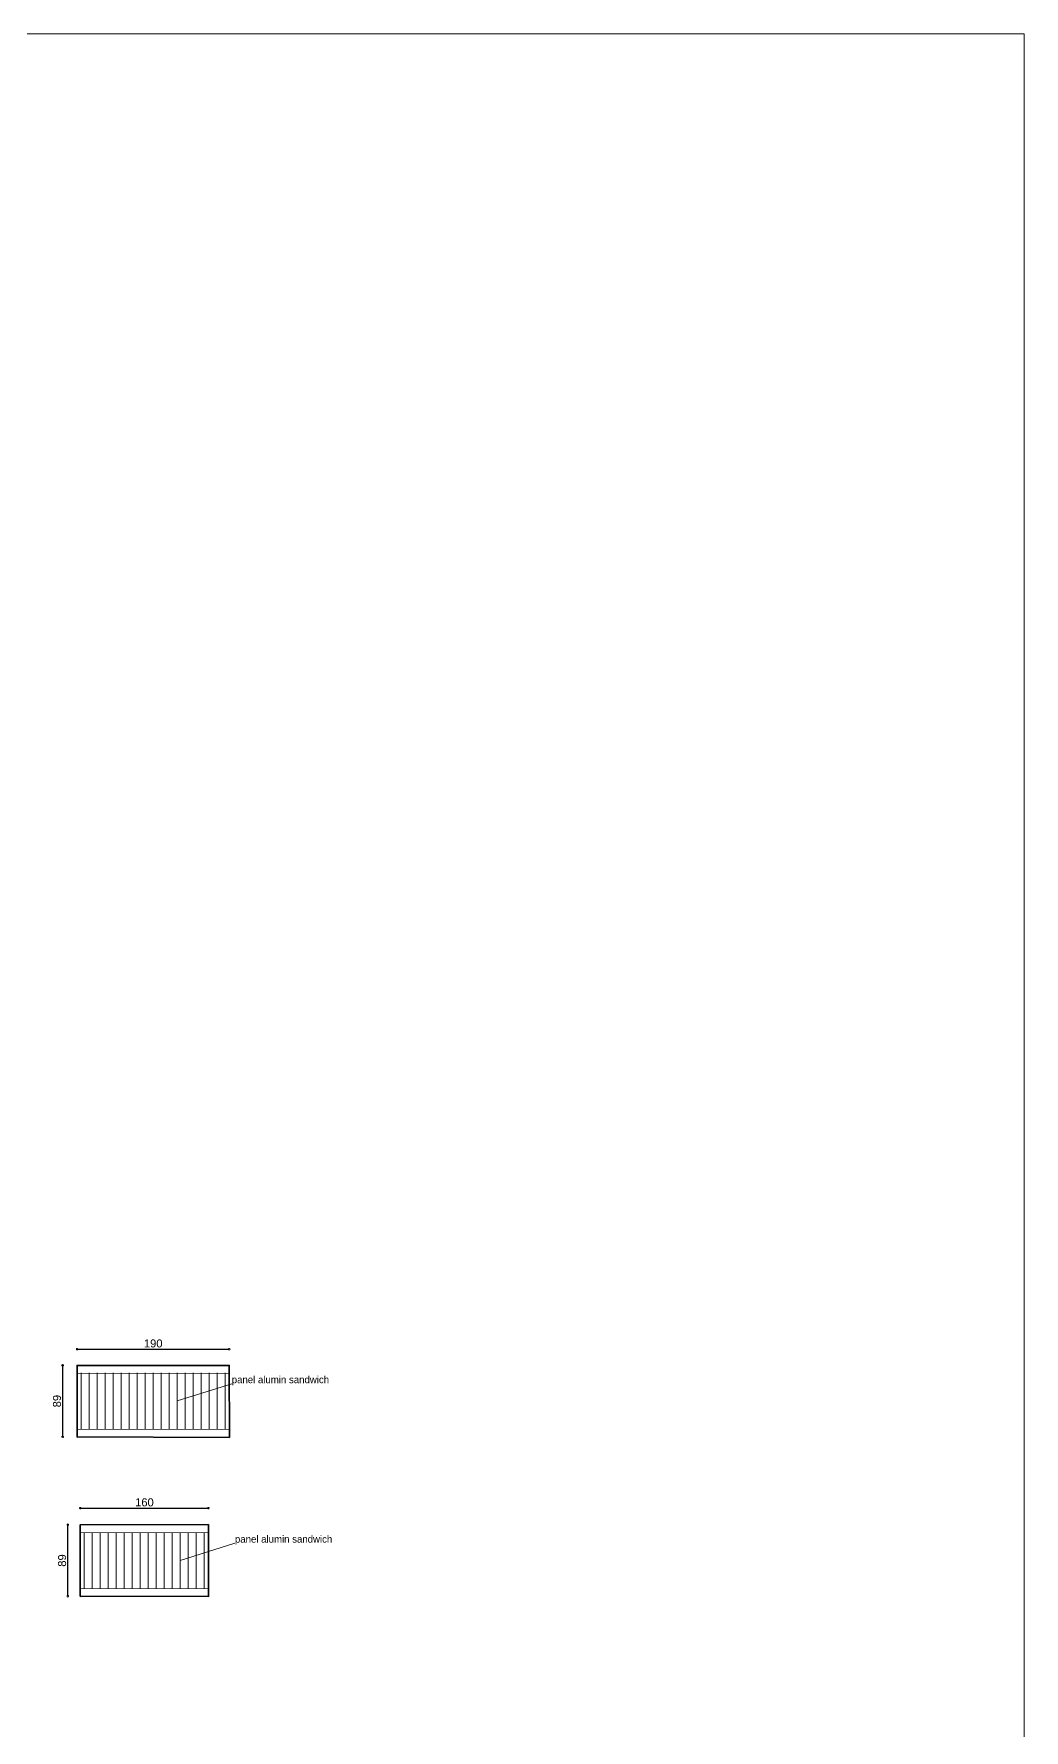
# Model space of a CAD drawing. Header units: inches. Extents: x 0 to 255999, y -6864 to -1377.
# Drawn here: x 46522 to 47760, y -5119 to -2999 of the extents above; entities that cross this region are included whole.
import ezdxf

# ---------------------------------------------------------------- set-up
doc = ezdxf.new("R2010")
doc.units = ezdxf.units.IN
doc.header["$MEASUREMENT"] = 0
for name, color, linetype, lineweight in [('DIMENSIO', 251, 'Continuous', 0), ('mobilie', 252, 'Continuous', 18), ('mure', 7, 'Continuous', 35)]:
    doc.layers.add(name, color=color, linetype=linetype, lineweight=lineweight)
doc.styles.get("Standard").update_dxf_attribs({"font": 'arial.ttf'})
doc.dimstyles.new('ISO-25', dxfattribs={"dimtxt": 10, "dimasz": 5, "dimexe": 1.25, "dimexo": 0.625, "dimgap": 2, "dimtad": 1, "dimdec": 0, "dimtxsty": 'Standard', "dimblk": 'DOTSMALL', "dimcen": 2.5, "dimadec": 0, "dimazin": 0, "dimtfac": 1, "dimtdec": 0, "dimtix": 1, "dimtmove": 0, "dimatfit": 3, "dimldrblk": 'DOTSMALL', "dimfxl": 1, "dimfxlon": 1, "dimarcsym": 0})

# ---------------------------------------------------------------- blocks, each defined once
blk = doc.blocks.new('_DotSmall')
at = {"color": 0, "linetype": 'ByBlock', "const_width": 0.5}
blk.add_lwpolyline([(-0.0625, 0, 1), (0.0625, 0, 1)], format="xyb", close=True, dxfattribs=at)
blk = doc.blocks.new('*D1547')
at = {"layer": 'Defpoints', "color": 0, "transparency": 16777216}
for p in [(46740.2, -4841.3), (46579.9, -4862.1), (46740.2, -4862.1)]:
    blk.add_point(p, dxfattribs=at)
at = {"layer": 'mobilie', "color": 0, "lineweight": -2, "transparency": 16777216}
for p, q in [((46579.9, -4842.3), (46579.9, -4840.1)), ((46579.9, -4841.3), (46740.2, -4841.3)), ((46740.2, -4842.3), (46740.2, -4840.1))]:
    blk.add_line(p, q, dxfattribs=at)
at = {"layer": 'mobilie', "color": 0, "lineweight": -2, "transparency": 16777216, "xscale": 5, "yscale": 5, "zscale": 5, "rotation": 180}
blk.add_blockref('_DotSmall', (46579.9, -4841.3), dxfattribs=at)
at = {"layer": 'mobilie', "color": 0, "lineweight": -2, "transparency": 16777216, "xscale": 5, "yscale": 5, "zscale": 5}
blk.add_blockref('_DotSmall', (46740.2, -4841.3), dxfattribs=at)
at = {"layer": 'mobilie', "color": 0, "transparency": 16777216, "insert": (46660.1, -4834.2), "char_height": 10, "attachment_point": 5}
blk.add_mtext('160', dxfattribs=at)
blk = doc.blocks.new('*D1548')
at = {"layer": 'Defpoints', "color": 0, "transparency": 16777216}
for p in [(46564.4, -4862.1), (46579.7, -4862.1), (46579.9, -4951.5)]:
    blk.add_point(p, dxfattribs=at)
at = {"layer": 'mobilie', "color": 0, "lineweight": -2, "transparency": 16777216}
for p, q in [((46565.4, -4862.1), (46563.1, -4862.1)), ((46564.4, -4951.5), (46564.4, -4862.1)), ((46565.4, -4951.5), (46563.1, -4951.5))]:
    blk.add_line(p, q, dxfattribs=at)
at = {"layer": 'mobilie', "color": 0, "lineweight": -2, "transparency": 16777216, "xscale": 5, "yscale": 5, "zscale": 5}
for p, rotation in [((46564.4, -4862.1), 90), ((46564.4, -4951.5), 270)]:
    blk.add_blockref('_DotSmall', p, dxfattribs=dict(at, rotation=rotation))
at = {"layer": 'mobilie', "color": 0, "transparency": 16777216, "insert": (46557.2, -4906.8), "char_height": 10, "attachment_point": 5, "rotation": 90}
blk.add_mtext('89', dxfattribs=at)
blk = doc.blocks.new('*D1549')
at = {"layer": 'Defpoints', "color": 0, "transparency": 16777216}
for p in [(46575.9, -4662.9), (46766.2, -4642.7), (46766.2, -4662.7)]:
    blk.add_point(p, dxfattribs=at)
at = {"layer": 'mobilie', "color": 0, "lineweight": -2, "transparency": 16777216}
for p, q in [((46575.9, -4643.7), (46575.9, -4641.5)), ((46766.2, -4643.7), (46766.2, -4641.5)), ((46575.9, -4642.7), (46766.2, -4642.7))]:
    blk.add_line(p, q, dxfattribs=at)
at = {"layer": 'mobilie', "color": 0, "lineweight": -2, "transparency": 16777216, "xscale": 5, "yscale": 5, "zscale": 5, "rotation": 180}
blk.add_blockref('_DotSmall', (46575.9, -4642.7), dxfattribs=at)
at = {"layer": 'mobilie', "color": 0, "lineweight": -2, "transparency": 16777216, "xscale": 5, "yscale": 5, "zscale": 5}
blk.add_blockref('_DotSmall', (46766.2, -4642.7), dxfattribs=at)
at = {"layer": 'mobilie', "color": 0, "transparency": 16777216, "insert": (46671.1, -4635.6), "char_height": 10, "attachment_point": 5}
blk.add_mtext('190', dxfattribs=at)
blk = doc.blocks.new('*D1550')
at = {"layer": 'Defpoints', "color": 0, "transparency": 16777216}
for p in [(46557.9, -4662.9), (46575.9, -4662.9), (46575.9, -4752.3)]:
    blk.add_point(p, dxfattribs=at)
at = {"layer": 'mobilie', "color": 0, "lineweight": -2, "transparency": 16777216}
for p, q in [((46558.9, -4662.9), (46556.6, -4662.9)), ((46557.9, -4752.3), (46557.9, -4662.9)), ((46558.9, -4752.3), (46556.6, -4752.3))]:
    blk.add_line(p, q, dxfattribs=at)
at = {"layer": 'mobilie', "color": 0, "lineweight": -2, "transparency": 16777216, "xscale": 5, "yscale": 5, "zscale": 5}
for p, rotation in [((46557.9, -4662.9), 90), ((46557.9, -4752.3), 270)]:
    blk.add_blockref('_DotSmall', p, dxfattribs=dict(at, rotation=rotation))
at = {"layer": 'mobilie', "color": 0, "transparency": 16777216, "insert": (46550.8, -4707.6), "char_height": 10, "attachment_point": 5, "rotation": 90}
blk.add_mtext('89', dxfattribs=at)

msp = doc.modelspace()

# ---------------------------------------------------------------- linework, layer by layer
at = {"layer": 'DIMENSIO'}
msp.add_lwpolyline([(41448.1, -2998.9), (47760.2, -2998.9), (47760.2, -6863.7), (41448.1, -6863.7)], close=True, dxfattribs=at)
at = {"layer": 'mobilie'}
for points in [[(46576.3, -4752.9), (46576.3, -4662.9)], [(46766.3, -4752.9), (46766.3, -4662.9)], [(46766.3, -4752.9), (46766.3, -4662.9)], [(46576.1, -4672.9), (46766.3, -4672.6)], [(46580.9, -4672.4), (46580.9, -4742.4)], [(46590.9, -4672.4), (46590.9, -4742.4)], [(46600.9, -4672.4), (46600.9, -4742.4)], [(46610.9, -4672.4), (46610.9, -4742.4)], [(46620.9, -4672.4), (46620.9, -4742.4)], [(46630.9, -4672.4), (46630.9, -4742.4)], [(46640.9, -4672.4), (46640.9, -4742.4)], [(46650.9, -4672.4), (46650.9, -4742.4)], [(46660.9, -4672.4), (46660.9, -4742.4)], [(46670.9, -4672.4), (46670.9, -4742.4)], [(46680.9, -4672.4), (46680.9, -4742.4)], [(46690.9, -4672.4), (46690.9, -4742.4)], [(46700.9, -4672.4), (46700.9, -4742.4)], [(46710.9, -4672.4), (46710.9, -4742.4)], [(46720.9, -4672.4), (46720.9, -4742.4)], [(46730.9, -4672.4), (46730.9, -4742.4)], [(46740.9, -4672.4), (46740.9, -4742.4)], [(46750.9, -4672.4), (46750.9, -4742.4)], [(46760.9, -4672.4), (46760.9, -4742.4)], [(46769.3, -4685.9), (46700.9, -4707.4)], [(46576.2, -4742.9), (46766.3, -4742.6)], [(46576.3, -4752.9), (46736.3, -4752.6)], [(46576.3, -4752.9), (46736.3, -4752.6)], [(46580.1, -4872.1), (46740.2, -4871.9)], [(46580.2, -4952.1), (46580.2, -4862.1)], [(46584.9, -4871.7), (46584.9, -4941.7)], [(46594.9, -4871.7), (46594.9, -4941.7)], [(46604.9, -4871.7), (46604.9, -4941.7)], [(46614.9, -4871.7), (46614.9, -4941.7)], [(46624.9, -4871.7), (46624.9, -4941.7)], [(46634.9, -4871.7), (46634.9, -4941.7)], [(46644.9, -4871.7), (46644.9, -4941.7)], [(46654.9, -4871.7), (46654.9, -4941.7)], [(46664.9, -4871.7), (46664.9, -4941.7)], [(46674.9, -4871.7), (46674.9, -4941.7)], [(46684.9, -4871.7), (46684.9, -4941.7)], [(46694.9, -4871.7), (46694.9, -4941.7)], [(46704.9, -4871.7), (46704.9, -4941.7)], [(46714.9, -4871.7), (46714.9, -4941.7)], [(46724.9, -4871.7), (46724.9, -4941.7)], [(46734.9, -4871.7), (46734.9, -4941.7)], [(46740.2, -4952.1), (46740.2, -4862.1)], [(46773.3, -4885.2), (46704.9, -4906.7)], [(46580.2, -4942.1), (46740.2, -4941.9)], [(46580.2, -4952.1), (46740.2, -4951.9)], [(46580.2, -4952.1), (46740.2, -4951.9)]]:
    msp.add_lwpolyline(points, dxfattribs=at)
at = {"layer": 'mure'}
for points in [[(46766.3, -4752.9), (46575.9, -4752.3), (46575.9, -4662.9), (46766.2, -4662.9)], [(46740.2, -4951.8), (46579.9, -4951.5), (46579.9, -4862.1), (46740.1, -4861.9)]]:
    msp.add_lwpolyline(points, close=True, dxfattribs=at)

# ---------------------------------------------------------------- texts
at = {"layer": 'mobilie', "char_height": 9, "attachment_point": 1}
for insert in [(46769.3, -4676.2), (46773.3, -4875.5)]:
    msp.add_mtext_dynamic_manual_height_columns('{\\fJura|b0|i0|c0|p2;panel alumin sandwich}', width=128.724, gutter_width=1, heights=[0], dxfattribs=dict(at, insert=insert))

# ---------------------------------------------------------------- dimensions: what is measured, and where the dimension line sits
at = {"layer": 'mobilie'}
for base, p1, p2, picture, middle in [((46766.2, -4642.7), (46575.9, -4662.9), (46766.2, -4662.7), '*D1549', (46671.1, -4635.6)), ((46740.2, -4841.3), (46579.9, -4862.1), (46740.2, -4862.1), '*D1547', (46660.1, -4834.2))]:
    dim = msp.add_linear_dim(base=base, p1=p1, p2=p2, dimstyle='ISO-25', dxfattribs=at)
    dim.commit()
    dim.dimension.update_dxf_attribs({"geometry": picture, "text_midpoint": middle})
for base, p1, p2, picture, middle in [((46557.9, -4662.9), (46575.9, -4752.3), (46575.9, -4662.9), '*D1550', (46550.8, -4707.6)), ((46564.4, -4862.1), (46579.9, -4951.5), (46579.7, -4862.1), '*D1548', (46557.2, -4906.8))]:
    dim = msp.add_linear_dim(base=base, p1=p1, p2=p2, angle=90, dimstyle='ISO-25', dxfattribs=at)
    dim.commit()
    dim.dimension.update_dxf_attribs({"geometry": picture, "text_midpoint": middle})

doc.saveas('drawing.dxf')
